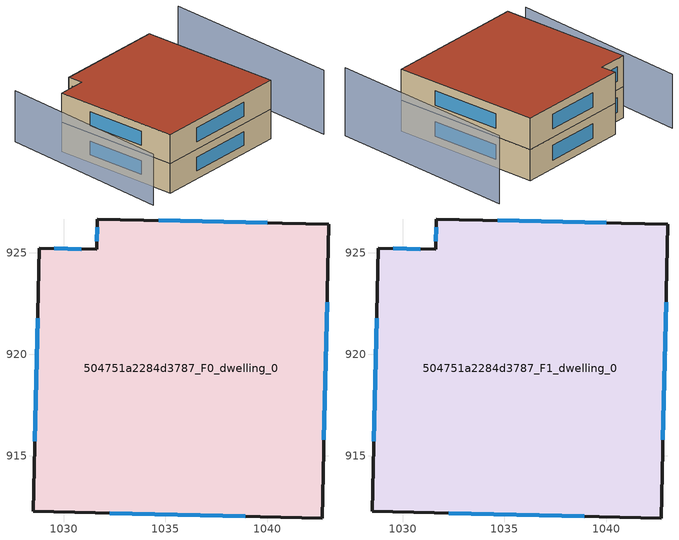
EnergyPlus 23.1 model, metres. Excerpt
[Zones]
504751a2284d3787_F0_dwelling_0
 floor ground (EU_floor_Construction): 1043.05,926.4 1042.71,911.94 1028.48,912.28 1028.78,925.23 1031.62,925.17 1031.65,926.67 z0
 wall outside (EU_wall_Construction): 1031.65,926.67 1031.62,925.17 1028.78,925.23 1028.48,912.28 1042.71,911.94 1043.05,926.4 1031.65,926.67 z0:3
 window (EU_Window_Construction): 1031.64,926.27 1031.63,925.56 / 1040.02,926.47 1034.68,926.59 / 1042.8,915.78 1042.96,922.56 / 1032.26,912.19 1038.93,912.03 / 1028.7,921.79 1028.56,915.72 / 1030.86,925.18 1029.53,925.21 z0.8:2.2
504751a2284d3787_F1_dwelling_0
 floor to 504751a2284d3787_F0_dwelling_0 (EU_floor_Construction): 1043.05,926.4 1042.71,911.94 1028.48,912.28 1028.78,925.23 1031.62,925.17 1031.65,926.67 z3
 wall outside (EU_wall_Construction): 1031.65,926.67 1031.62,925.17 1028.78,925.23 1028.48,912.28 1042.71,911.94 1043.05,926.4 1031.65,926.67 z3:6
 window (EU_Window_Construction): 1031.64,926.27 1031.63,925.56 / 1040.02,926.47 1034.68,926.59 / 1042.8,915.78 1042.96,922.56 / 1032.26,912.19 1038.93,912.03 / 1028.7,921.79 1028.56,915.72 / 1030.86,925.18 1029.53,925.21 z3.8:5.2
 roof outside (EU_roof_Construction): 1042.71,911.94 1043.05,926.4 1031.65,926.67 1031.62,925.17 1028.78,925.23 1028.48,912.28 z6
shading: 1046.4,908.71 1048.13,927.08 z0:6.6; 1027.72,929.77 1025.66,912.01 z0:5.2
[Building]
EU S2 Campaign: North Axis=0; Terrain=City; Solar Distribution=FullExterior
[Site:Location]
Cape.Town.Intl.AP: Latitude=-33.965; Longitude=18.602; Time Zone=2; Elevation=46
[SizingPeriod:WeatherFileDays]
AnnualSizingPeriod: Begin Month=1; Begin Day of Month=1; End Month=12; End Day of Month=31; Day of Week for Start Day=Monday; Use Weather File Daylight Saving Period=No; Use Weather File Rain and Snow Indicators=No
[MATERIAL]
EU_InternalMass_Material: Roughness=MediumRough; Thickness=0.1; Conductivity=1; Density=1800; Specific Heat=900; Thermal Absorptance=0.9; Solar Absorptance=0.7; Visible Absorptance=0.7
[MATERIAL:NOMASS] Roughness=MediumRough; Thermal Absorptance=0.9; Solar Absorptance=0.7; Visible Absorptance=0.7
Name | Thermal Resistance
EU_wall_NoMass | 0.49467
EU_roof_NoMass | 0.448442
EU_floor_NoMass | 1.33616
[WINDOWMATERIAL:SIMPLEGLAZINGSYSTEM]
EU_Window_SimpleGlazing: UFactor=4.49049; Solar Heat Gain Coefficient=0.75; Visible Transmittance=0.75
[CONSTRUCTION]
EU_wall_Construction: EU_wall_NoMass
EU_roof_Construction: EU_roof_NoMass
EU_floor_Construction: EU_floor_NoMass
EU_Window_Construction: EU_Window_SimpleGlazing
EU_InternalMass_Construction: EU_InternalMass_Material
[ZONE] Type=1; Multiplier=1; Ceiling Height=autocalculate; Volume=604.883; Floor Area=autocalculate; Part of Total Floor Area=Yes
504751a2284d3787_F0_dwelling_0; 504751a2284d3787_F1_dwelling_0
[INTERNALMASS] Construction=EU_InternalMass_Construction; Surface Area=201.628
Name | Zone or ZoneList
504751a2284d3787_F0_dwelling_0_EU_InternalMass | 504751a2284d3787_F0_dwelling_0
504751a2284d3787_F1_dwelling_0_EU_InternalMass | 504751a2284d3787_F1_dwelling_0
[OTHEREQUIPMENT] Fuel Type=Electricity; Design Level Calculation Method=Watts/Area; Power per Zone Floor Area=1; Fraction Latent=0; Fraction Radiant=0; Fraction Lost=0; Carbon Dioxide Generation Rate=0; EndUse Subcategory=EU_Step8_InternalGains
Name | Zone or ZoneList or Space or SpaceList | Schedule
EU_Step8_InternalGain_504751a2284d3787_F0_dwelling_0_f000 | 504751a2284d3787_F0_dwelling_0 | EU_Step8_GainSchedule_504751a2284d3787_F0_dwelling_0_f000
EU_Step8_InternalGain_504751a2284d3787_F1_dwelling_0_f000 | 504751a2284d3787_F1_dwelling_0 | EU_Step8_GainSchedule_504751a2284d3787_F1_dwelling_0_f000
[ZONEVENTILATION:DESIGNFLOWRATE] Schedule=EU_AlwaysOn; Design Flow Rate Calculation Method=AirChanges/Hour; Air Changes per Hour=0.665257; Ventilation Type=Natural; Fan Pressure Rise=0; Fan Total Efficiency=1; Constant Term Coefficient=1; Temperature Term Coefficient=0; Velocity Term Coefficient=0; Velocity Squared Term Coefficient=0; Minimum Indoor Temperature=-100; Maximum Indoor Temperature=100; Delta Temperature=-100; Minimum Outdoor Temperature=-100; Maximum Outdoor Temperature=100; Maximum Wind Speed=40
Name | Zone or ZoneList or Space or SpaceList
EU_ConstantAir_504751a2284d3787_F0_dwelling_0 | 504751a2284d3787_F0_dwelling_0
EU_ConstantAir_504751a2284d3787_F1_dwelling_0 | 504751a2284d3787_F1_dwelling_0
[HVACTEMPLATE:THERMOSTAT] Constant Heating Setpoint=20; Constant Cooling Setpoint=50
EU_HeatOnly_504751a2284d3787_F0_dwelling_0; EU_HeatOnly_504751a2284d3787_F1_dwelling_0
[HVACTEMPLATE:ZONE:IDEALLOADSAIRSYSTEM] System Availability Schedule=EU_AlwaysOn; Maximum Heating Supply Air Temperature=50; Minimum Cooling Supply Air Temperature=13; Maximum Heating Supply Air Humidity Ratio=0.0156; Minimum Cooling Supply Air Humidity Ratio=0.0077; Heating Limit=NoLimit; Cooling Limit=NoLimit; Heating Availability Schedule=EU_AlwaysOn; Cooling Availability Schedule=EU_CoolingOff; Dehumidification Control Type=ConstantSensibleHeatRatio; Cooling Sensible Heat Ratio=0.7; Dehumidification Setpoint=60; Humidification Control Type=None; Humidification Setpoint=30; Outdoor Air Method=None; Outdoor Air Flow Rate per Person=0.00944; Outdoor Air Flow Rate per Zone Floor Area=0; Outdoor Air Flow Rate per Zone=0; Demand Controlled Ventilation Type=None; Outdoor Air Economizer Type=NoEconomizer; Heat Recovery Type=None; Sensible Heat Recovery Effectiveness=0.7; Latent Heat Recovery Effectiveness=0.65
Name | Template Thermostat
504751a2284d3787_F0_dwelling_0 | EU_HeatOnly_504751a2284d3787_F0_dwelling_0
504751a2284d3787_F1_dwelling_0 | EU_HeatOnly_504751a2284d3787_F1_dwelling_0
[SIZING:ZONE] Zone Cooling Design Supply Air Temperature Input Method=SupplyAirTemperature; Zone Cooling Design Supply Air Temperature=13; Zone Heating Design Supply Air Temperature Input Method=SupplyAirTemperature; Zone Heating Design Supply Air Temperature=50; Zone Cooling Design Supply Air Humidity Ratio=0.008; Zone Heating Design Supply Air Humidity Ratio=0.008; Cooling Design Air Flow Method=DesignDay; Cooling Design Air Flow Rate=0; Cooling Minimum Air Flow per Zone Floor Area=0.000762; Cooling Minimum Air Flow=0; Cooling Minimum Air Flow Fraction=0.2; Heating Design Air Flow Method=DesignDay; Heating Design Air Flow Rate=0; Heating Maximum Air Flow per Zone Floor Area=0.002032; Heating Maximum Air Flow=0.141576; Heating Maximum Air Flow Fraction=0.3; Account for Dedicated Outdoor Air System=No; Dedicated Outdoor Air System Control Strategy=NeutralSupplyAir; Dedicated Outdoor Air Low Setpoint Temperature for Design=autosize; Dedicated Outdoor Air High Setpoint Temperature for Design=autosize; Zone Load Sizing Method=Sensible Load Only No Latent Load; Zone Latent Cooling Design Supply Air Humidity Ratio Input Method=HumidityRatioDifference; Zone Cooling Design Supply Air Humidity Ratio Difference=0.005; Zone Latent Heating Design Supply Air Humidity Ratio Input Method=HumidityRatioDifference; Zone Humidification Design Supply Air Humidity Ratio Difference=0.005
504751a2284d3787_F0_dwelling_0; 504751a2284d3787_F1_dwelling_0
[SCHEDULE:CONSTANT]
Name | Hourly Value
EU_AlwaysOn | 1
EU_CoolingOff | 0
[SCHEDULE:FILE] Column Number=1; Rows to Skip at Top=0; Number of Hours of Data=8760; Column Separator=Comma; Interpolate to Timestep=No; Minutes per Item=60; Adjust Schedule for Daylight Savings=Yes
Name | File
EU_Step8_GainSchedule_504751a2284d3787_F0_dwelling_0_f000 | ../../schedules/504751a2284d3787/504751a2284d3787_F0_dwelling_0_f000_gain.csv
EU_Step8_GainSchedule_504751a2284d3787_F1_dwelling_0_f000 | ../../schedules/504751a2284d3787/504751a2284d3787_F1_dwelling_0_f000_gain.csv
